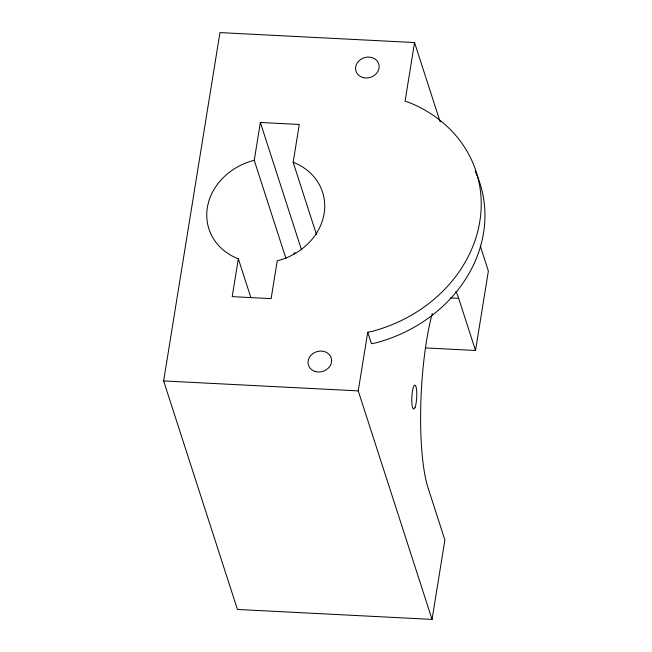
<?xml version="1.0" encoding="UTF-8"?>
<svg xmlns="http://www.w3.org/2000/svg" width="652" height="652" viewBox="0 0 652 652"><rect width="100%" height="100%" fill="white"/><g stroke="black" fill="none" stroke-linecap="round" stroke-linejoin="round"><path stroke-width="0.98" d="M432.276 313.482A108.281 22.111 -87.1 0 0 428.046 487.835L444.884 539.978L432.048 619.4L237.442 609.449L163.636 380.939L219.952 32.6L414.558 42.551L440.198 121.948M254.239 160.335L253.718 160.433A59.715 51.508 -17.9 0 0 207.36 207.564A59.715 51.508 -17.9 0 0 237.841 258.632L238.33 258.779L232.202 296.644L271.126 298.632L277.247 260.767L277.776 260.67A59.715 51.508 -17.9 0 0 324.125 213.538A59.715 51.508 -17.9 0 0 293.653 162.47L293.164 162.324L299.284 124.459L260.36 122.47L254.239 160.335L285.967 258.551M432.048 619.4L358.241 390.89L367.728 332.194L371.656 331.477A139.332 120.18 -17.9 0 0 479.807 221.501A139.332 120.18 -17.9 0 0 408.698 102.348L405.063 101.247L414.558 42.551M425.854 347.94L475.52 350.483L488.364 271.061L480.231 245.885M450.573 297.923L458.682 298.339L475.52 350.483M163.636 380.939L358.241 390.89M367.728 332.194L371.444 343.694L375.373 342.985A139.332 120.18 -17.9 0 0 475.129 171.109M293.164 162.324L316.489 234.541M260.36 122.47L301.477 249.773M238.33 258.779L250.767 297.296M455.895 291.42A108.281 22.111 -87.1 0 1 458.682 298.339M293.677 254.353A11.94 2.437 -87.1 0 1 294.973 252.634M415.047 407.337A11.94 2.437 -87.1 0 0 415.968 386.677A11.94 2.437 -87.1 0 0 411.828 397.37A11.94 2.437 -87.1 0 0 415.047 407.337M315.169 371.469A11.94 10.302 -17.9 0 0 331.534 359.407A11.94 10.302 -17.9 0 0 312.756 353.718A11.94 10.302 -17.9 0 0 315.169 371.469M362.699 77.474A11.94 10.302 -17.9 0 0 379.065 65.404A11.94 10.302 -17.9 0 0 360.287 59.723A11.94 10.302 -17.9 0 0 362.699 77.474"/></g></svg>
